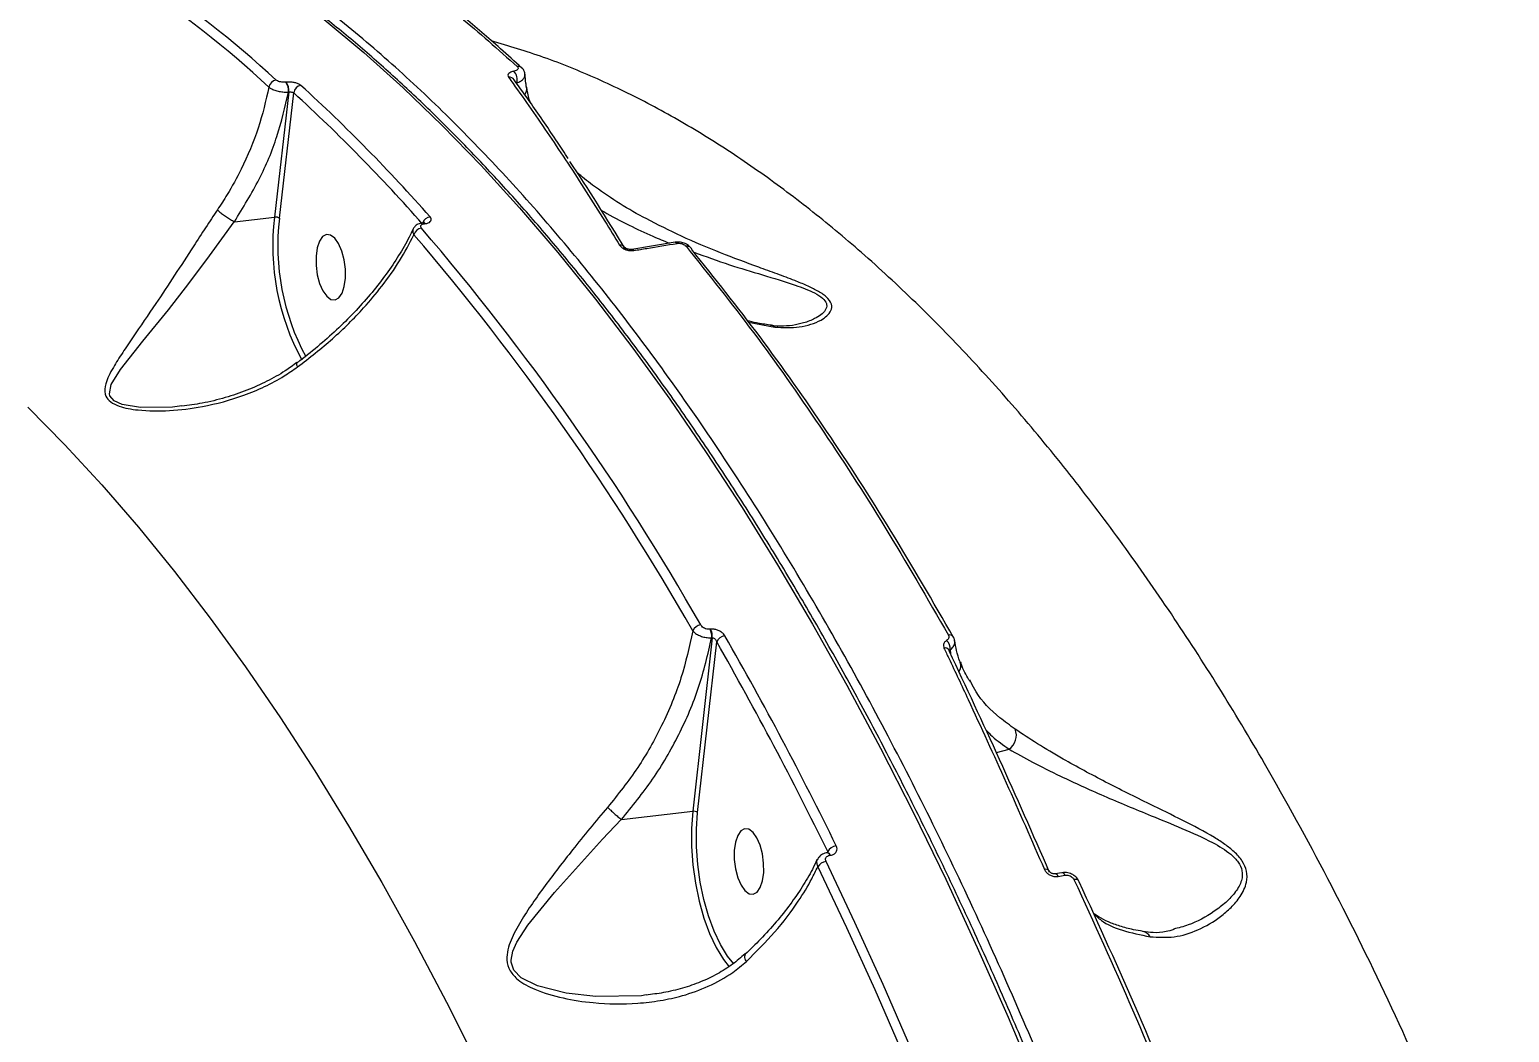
# Model space of a CAD drawing. Header units: millimetres. Extents: x -10881 to 8954, y -8695 to 5624.
# Drawn here: x 4748.3 to 4949.9, y -3046.2 to -2909.5 of the extents above; entities that cross this region are included whole.
import ezdxf

# ---------------------------------------------------------------- set-up
doc = ezdxf.new("R2010")
doc.units = ezdxf.units.MM
for name, color, linetype in [('DIKOM_ОБЪЕКТ', 7, 'Continuous'), ('DIKOM_РАЗМЕР_ЗОНА', 7, 'Continuous'), ('DIKOM_РАЗМЕР_ОБЪЕКТА', 7, 'Continuous')]:
    doc.layers.add(name, color=color, linetype=linetype)
doc.styles.add('style1', font='arial.ttf', dxfattribs={"width": 0.8})
doc.dimstyles.new('1-50', dxfattribs={"dimtxt": 300, "dimasz": 200, "dimexe": 100, "dimexo": 0, "dimgap": 100, "dimtad": 1, "dimtxsty": 'style1', "dimcen": 200, "dimclrd": 7, "dimclre": 7, "dimclrt": 7, "dimadec": 1, "dimazin": 2, "dimtfac": 1, "dimtmove": 0, "dimatfit": 2, "dimfxl": 0, "dimlwd": 25, "dimlwe": 18, "dimarcsym": 0})

# ---------------------------------------------------------------- blocks, each defined once
blk = doc.blocks.new('*D10')
at = {"layer": 'Defpoints', "color": 0, "transparency": 16777216}
for p in [(-7152.73, 2730.8), (7385.22, 911.28), (7385.22, -7693.77)]:
    blk.add_point(p, dxfattribs=at)
at = {"layer": 'DIKOM_РАЗМЕР_ОБЪЕКТА', "color": 7, "lineweight": 18, "transparency": 16777216}
for p, q in [((-7152.73, 2730.8), (-7152.73, -7793.77)), ((7385.22, 911.28), (7385.22, -7793.77))]:
    blk.add_line(p, q, dxfattribs=at)
at = {"layer": 'DIKOM_РАЗМЕР_ОБЪЕКТА', "color": 7, "lineweight": 25, "transparency": 16777216}
blk.add_line((-6952.73, -7693.77), (7185.22, -7693.77), dxfattribs=at)
at = {"layer": 'DIKOM_РАЗМЕР_ОБЪЕКТА', "color": 7, "transparency": 16777216}
for points in [[(-6952.73, -7660.43), (-6952.73, -7727.1), (-7152.73, -7693.77)], [(7185.22, -7660.43), (7185.22, -7727.1), (7385.22, -7693.77)]]:
    blk.add_solid(points, dxfattribs=at)
at = {"layer": 'DIKOM_РАЗМЕР_ОБЪЕКТА', "color": 7, "transparency": 16777216, "insert": (116.24, -7440.59), "char_height": 300, "attachment_point": 5, "style": 'style1'}
blk.add_mtext('14500', dxfattribs=at)
blk = doc.blocks.new('*D12')
at = {"layer": 'Defpoints', "color": 0, "transparency": 16777216}
for p in [(-9113.32, 3014.05), (8954.2, 2756.48), (8954.2, -8594.51)]:
    blk.add_point(p, dxfattribs=at)
at = {"layer": 'DIKOM_РАЗМЕР_ЗОНА', "color": 7, "lineweight": 18, "transparency": 16777216}
for p, q in [((-9113.32, 3014.05), (-9113.32, -8694.51)), ((8954.2, 2756.48), (8954.2, -8694.51))]:
    blk.add_line(p, q, dxfattribs=at)
at = {"layer": 'DIKOM_РАЗМЕР_ЗОНА', "color": 7, "lineweight": 25, "transparency": 16777216}
blk.add_line((-8913.32, -8594.51), (8754.2, -8594.51), dxfattribs=at)
at = {"layer": 'DIKOM_РАЗМЕР_ЗОНА', "color": 7, "transparency": 16777216}
for points in [[(-8913.32, -8561.18), (-8913.32, -8627.85), (-9113.32, -8594.51)], [(8754.2, -8561.18), (8754.2, -8627.85), (8954.2, -8594.51)]]:
    blk.add_solid(points, dxfattribs=at)
at = {"layer": 'DIKOM_РАЗМЕР_ЗОНА', "color": 7, "transparency": 16777216, "insert": (-79.56, -8341.34), "char_height": 300, "attachment_point": 5, "style": 'style1'}
blk.add_mtext('18000', dxfattribs=at)

msp = doc.modelspace()

# ---------------------------------------------------------------- linework, layer by layer
at = {"layer": 'DIKOM_ОБЪЕКТ', "color": 7, "linetype": 'Continuous', "lineweight": 15}
for p, q in [((4815.345, -2914.712), (4815.332, -2914.7)), ((4783.583, -2917.997), (4781.628, -2935.05)), ((4782.293, -2935.209), (4784.253, -2918.118)), ((4783.236, -2916.661), (4783.187, -2916.667)), ((4783.534, -2918.002), (4783.583, -2917.997)), ((4776.164, -2935.681), (4781.628, -2935.05)), ((4801.919, -2935.817), (4801.848, -2935.825)), ((4802.098, -2935.952), (4802.169, -2935.944)), ((4836.237, -2938.483), (4830.328, -2939.462)), ((4836.228, -2938.496), (4836.24, -2938.494)), ((4846.247, -2949.391), (4849.804, -2950.044)), ((4849.173, -2949.774), (4849.239, -2949.785)), ((4841.286, -2992.382), (4838.632, -3016.047)), ((4839.297, -3016.206), (4841.904, -2992.968)), ((4841.077, -2991.228), (4841.005, -2991.236)), ((4841.215, -2992.39), (4841.286, -2992.382)), ((4873.742, -2994.032), (4873.752, -2994.537)), ((4876.566, -2998.475), (4876.382, -2998.13)), ((4880.015, -3008.035), (4881.751, -3007.578)), ((4828.904, -3017.17), (4838.632, -3016.047)), ((4857.017, -3021.706), (4856.968, -3021.712)), ((4857.035, -3021.535), (4856.969, -3021.712)), ((4857.349, -3022.044), (4857.398, -3022.038)), ((4888.954, -3024.415), (4888.046, -3024.574)), ((4888.454, -3024.918), (4889.36, -3024.76))]:
    msp.add_line(p, q, dxfattribs=at)
at = {"layer": 'DIKOM_ОБЪЕКТ', "color": 7, "linetype": 'Continuous', "lineweight": 15, "flags": 128}
for points in [[(4788.408, -2908.117), (4793.802, -2912.61), (4799.166, -2917.428), (4804.496, -2922.567), (4809.788, -2928.022), (4815.037, -2933.789), (4820.238, -2939.863), (4825.388, -2946.239), (4830.482, -2952.912), (4835.515, -2959.876), (4840.484, -2967.124), (4845.384, -2974.652), (4850.211, -2982.452), (4854.961, -2990.519), (4859.631, -2998.844), (4864.215, -3007.422), (4868.711, -3016.245), (4873.114, -3025.305), (4877.421, -3034.596), (4881.628, -3044.108), (4885.731, -3053.835)], [(4768.995, -2960.794), (4767.714, -2960.975), (4763.373, -2961.009), (4760.866, -2960.592), (4759.779, -2960.099), (4759.199, -2959.404), (4759.196, -2959.394), (4759.131, -2959.148), (4759.369, -2957.875), (4760.65, -2955.809), (4763.691, -2951.962), (4767.175, -2947.687), (4769.937, -2944.119), (4772.772, -2940.32), (4774.462, -2938.006), (4776.157, -2935.681), (4776.158, -2935.68), (4776.158, -2935.68)], [(4787.451, -2939.263), (4787.294, -2940.391), (4787.3, -2941.64), (4787.467, -2942.909), (4787.783, -2944.095), (4788.221, -2945.103), (4788.747, -2945.849), (4789.317, -2946.275), (4789.886, -2946.345), (4790.407, -2946.054), (4790.838, -2945.426), (4791.144, -2944.51), (4791.301, -2943.382), (4791.295, -2942.133), (4791.127, -2940.864), (4790.812, -2939.678), (4790.373, -2938.671), (4789.848, -2937.924), (4789.278, -2937.498), (4788.709, -2937.428), (4788.188, -2937.719), (4787.757, -2938.347), (4787.451, -2939.263)], [(4748.002, -2960.977), (4753.071, -2966.107), (4758.099, -2971.552), (4763.079, -2977.307), (4768.008, -2983.365), (4772.882, -2989.722), (4777.695, -2996.372), (4782.443, -3003.307), (4787.122, -3010.523), (4791.727, -3018.012), (4796.254, -3025.768), (4800.699, -3033.782), (4805.058, -3042.048), (4809.327, -3050.558)], [(4874.197, -2992.369), (4874.168, -2992.276), (4874.152, -2992.245)], [(4873.623, -2994.259), (4873.608, -2994.149), (4873.585, -2994.086)], [(4832.269, -3041.067), (4831.631, -3041.185), (4825.439, -3041.292), (4821.385, -3040.852), (4817.483, -3039.849), (4815.26, -3038.732), (4814.25, -3037.681), (4813.9, -3036.628), (4813.887, -3036.333), (4814.115, -3035.093), (4814.653, -3033.893), (4816.169, -3031.563), (4819.783, -3027.107), (4823.867, -3022.56), (4826.349, -3019.866), (4828.901, -3017.171), (4828.902, -3017.17), (4828.902, -3017.17)], [(4838.632, -3016.047), (4838.464, -3018.399), (4838.468, -3020.857), (4838.646, -3023.364), (4838.992, -3025.86), (4839.498, -3028.288), (4840.154, -3030.591), (4840.942, -3032.715), (4841.845, -3034.61), (4842.843, -3036.232), (4843.62, -3037.226)], [(4844.223, -3036.841), (4843.38, -3035.778), (4842.414, -3034.205), (4841.538, -3032.367), (4840.773, -3030.307), (4840.138, -3028.074), (4839.647, -3025.72), (4839.311, -3023.3), (4839.139, -3020.869), (4839.134, -3018.486), (4839.297, -3016.206)], [(4844.455, -3020.26), (4844.298, -3021.388), (4844.304, -3022.637), (4844.471, -3023.906), (4844.787, -3025.093), (4845.225, -3026.1), (4845.751, -3026.847), (4846.321, -3027.273), (4846.89, -3027.343), (4847.411, -3027.052), (4847.842, -3026.423), (4848.148, -3025.508), (4848.304, -3024.38), (4848.299, -3023.131), (4848.131, -3021.862), (4847.816, -3020.675), (4847.377, -3019.668), (4846.852, -3018.921), (4846.281, -3018.495), (4845.713, -3018.425), (4845.192, -3018.716), (4844.761, -3019.345), (4844.455, -3020.26)], [(4885.923, -3094.113), (4882.6, -3084.648), (4879.182, -3075.332), (4875.671, -3066.17), (4872.071, -3057.168), (4868.382, -3048.334), (4864.608, -3039.673), (4860.751, -3031.192), (4856.814, -3022.895)], [(4855.675, -3023.609), (4859.603, -3031.888), (4863.452, -3040.351), (4867.217, -3048.992), (4870.898, -3057.807), (4874.491, -3066.788), (4877.994, -3075.93), (4881.404, -3085.226), (4884.72, -3094.671)], [(4891.294, -3025.642), (4891.27, -3025.561), (4891.225, -3025.49), (4891.159, -3025.43), (4891.075, -3025.384), (4890.974, -3025.351), (4890.859, -3025.333), (4890.732, -3025.331), (4890.597, -3025.344)]]:
    msp.add_lwpolyline(points, dxfattribs=at)
at = {"layer": 'DIKOM_ОБЪЕКТ', "color": 7, "linetype": 'Continuous', "lineweight": 15}
for centre, radius, start, end in [((4680.506, -3026.295), 148.15, 47.35377, 65.6379), ((4681.257, -3025.586), 148.478, 47.35377, 65.6379), ((4782.024, -2917.529), 1.169, 98.73519, 169.82859), ((4813.624, -2916.805), 0.816, 34.95255, 96.26351), ((4813.062, -2916.301), 1.653, 343.77027, 43.23289), ((4814.852, -2915.246), 0.727, 48.68341, 100.56184), ((4781.814, -2917.736), 1.74, 351.20673, 37.92552), ((4781.863, -2917.731), 1.74, 351.20673, 37.92552), ((4785.413, -2918.26), 1.169, 98.6252, 173.0431), ((4629.922, -3087.234), 228.95, 41.34465, 47.61728), ((4630.539, -3086.624), 229.496, 41.34465, 47.61728), ((4814.636, -2917.553), 1.373, 323.78932, 9.64532), ((4813.8, -2938.966), 32.409, 173.05974, 208.67208), ((4813.802, -2938.951), 31.731, 173.22758, 208.3792), ((4801.836, -2937.775), 1.232, 98.10708, 165.20144), ((4537.903, -3162.626), 347.385, 29.67372, 40.60013), ((4803.012, -2936.245), 1.237, 98.28404, 160.13548), ((4801.854, -2936.121), 0.297, 34.83858, 90.64859), ((4801.927, -2936.112), 0.295, 34.73292, 91.66375), ((4537.468, -3163.032), 346.618, 29.67372, 40.60013), ((4836.232, -2938.833), 0.339, 35.81117, 88.59414), ((4828.754, -2939.621), 0.766, 33.70413, 96.74578), ((4830.349, -2939.787), 0.323, 34.82126, 94.42803), ((4837.866, -2939.704), 0.696, 42.52371, 102.02131), ((4837.935, -2939.598), 0.574, 13.39181, 39.36803), ((4848.983, -2951.089), 1.33, 51.8525, 78.89168), ((4839.896, -2992.044), 1.404, 96.71088, 154.28823), ((4839.205, -2992.159), 2.024, 353.46067, 27.15226), ((4839.276, -2992.151), 2.024, 353.46067, 27.15226), ((4843.177, -2993.507), 1.383, 96.26072, 157.0555), ((4415.141, -3237.3), 491.757, 26.02497, 29.79221), ((4415.245, -3237.048), 492.93, 26.02497, 29.79221), ((4872.335, -2993.856), 1.418, 352.85118, 50.48809), ((4873.64, -2992.648), 0.652, 38.19174, 104.65345), ((4873.02, -2994.448), 0.672, 32.58538, 102.16365), ((4873.713, -2996.217), 1.46, 326.14619, 18.98415), ((4880.492, -3005.713), 2.251, 304.01512, 22.40272), ((4838.766, -3016.963), 0.925, 54.94816, 98.33679), ((4858.34, -3022.247), 1.486, 95.63944, 151.38601), ((4856.977, -3024.42), 1.534, 96.10153, 148.08995), ((4856.907, -3022.167), 0.459, 15.50348, 82.34885), ((4856.959, -3022.159), 0.456, 15.38594, 82.9841), ((4886.728, -3024.584), 0.635, 34.89647, 104.52516), ((4887.996, -3025.05), 0.476, 16.00314, 84.50524), ((4888.897, -3024.894), 0.481, 16.17831, 83.08413), ((4899.695, -3033.895), 1.492, 30.07967, 78.10115)]:
    msp.add_arc(centre, radius, start, end, dxfattribs=at)
for points, knots in [([(4946.938, -3340.042), (4946.837, -3338.041), (4946.543, -3332.241), (4945.95, -3322.618), (4945.112, -3311.174), (4944.132, -3299.72), (4943.014, -3288.266), (4941.757, -3276.818), (4940.363, -3265.387), (4938.833, -3253.981), (4937.168, -3242.608), (4935.369, -3231.277), (4933.438, -3219.996), (4931.375, -3208.774), (4929.183, -3197.62), (4926.864, -3186.541), (4924.418, -3175.545), (4921.848, -3164.643), (4919.155, -3153.84), (4916.342, -3143.146), (4913.411, -3132.569), (4910.364, -3122.116), (4907.203, -3111.796), (4903.931, -3101.615), (4900.55, -3091.582), (4897.062, -3081.705), (4893.471, -3071.99), (4889.778, -3062.445), (4885.987, -3053.078), (4882.1, -3043.894), (4878.12, -3034.902), (4874.051, -3026.107), (4869.895, -3017.517), (4865.655, -3009.138), (4861.335, -3000.975), (4856.937, -2993.037), (4852.465, -2985.327), (4847.922, -2977.852), (4843.312, -2970.618), (4838.638, -2963.631), (4833.903, -2956.894), (4829.111, -2950.415), (4824.265, -2944.196), (4819.369, -2938.244), (4814.427, -2932.562), (4809.442, -2927.156), (4804.417, -2922.029), (4799.358, -2917.185), (4794.266, -2912.627), (4789.147, -2908.361), (4784.004, -2904.388), (4778.84, -2900.712), (4773.661, -2897.336), (4768.469, -2894.263), (4763.27, -2891.496), (4758.066, -2889.033), (4752.863, -2886.89), (4748.123, -2885.183), (4745.121, -2884.331), (4743.85, -2883.971)], [0, 0, 0, 0, 0.009352, 0.0271207, 0.0448898, 0.0626588, 0.0804277, 0.0981966, 0.1159654, 0.1337343, 0.1515032, 0.1692722, 0.1870413, 0.2048104, 0.2225797, 0.2403492, 0.2581188, 0.2758886, 0.2936587, 0.3114291, 0.3291997, 0.3469707, 0.364742, 0.3825137, 0.4002858, 0.4180584, 0.4358315, 0.4536051, 0.4713793, 0.4891541, 0.5069295, 0.5247056, 0.5424824, 0.56026, 0.5780384, 0.5958176, 0.6135977, 0.6313787, 0.6491606, 0.6669434, 0.6847271, 0.7025116, 0.720297, 0.7380832, 0.7558699, 0.7736572, 0.7914447, 0.809232, 0.8270189, 0.8448047, 0.8625888, 0.8803707, 0.8981494, 0.9159239, 0.9336934, 0.9514566, 0.9692125, 0.9869601, 1, 1, 1, 1]), ([(4943.778, -3479.623), (4944.251, -3475.502), (4945.323, -3466.165), (4946.668, -3451.302), (4947.818, -3435.041), (4948.642, -3418.492), (4949.145, -3401.584), (4949.316, -3384.359), (4949.145, -3366.822), (4948.628, -3349.106), (4947.774, -3331.471), (4946.598, -3313.977), (4945.115, -3296.636), (4943.308, -3279.247), (4941.166, -3261.736), (4938.684, -3244.152), (4935.856, -3226.508), (4932.698, -3208.941), (4929.258, -3191.711), (4925.559, -3174.863), (4921.614, -3158.4), (4917.379, -3142.132), (4912.832, -3125.991), (4907.978, -3110.031), (4902.812, -3094.27), (4897.369, -3078.834), (4891.731, -3063.949), (4885.926, -3049.647), (4879.964, -3035.919), (4873.779, -3022.605), (4867.34, -3009.654), (4860.66, -2997.117), (4853.738, -2985.015), (4846.625, -2973.449), (4839.425, -2962.588), (4832.167, -2952.444), (4824.861, -2942.999), (4817.422, -2934.14), (4809.817, -2925.84), (4802.065, -2918.139), (4794.168, -2911.061), (4786.185, -2904.669), (4777.808, -2898.758), (4769.06, -2893.446), (4759.958, -2888.917), (4752.136, -2885.701), (4747.365, -2884.39), (4745.623, -2883.912)], [0, 0, 0, 0, 0.0172859, 0.0391596, 0.0610708, 0.0830962, 0.1051599, 0.1276636, 0.1502083, 0.1728772, 0.1955881, 0.2174618, 0.239373, 0.2613984, 0.2834621, 0.3059658, 0.3285104, 0.3511794, 0.3738903, 0.3957637, 0.4176747, 0.4396998, 0.4617632, 0.4842667, 0.506811, 0.5294797, 0.5521903, 0.5740639, 0.595975, 0.6180003, 0.6400639, 0.6625675, 0.685112, 0.7077809, 0.7304916, 0.7523652, 0.7742763, 0.7963016, 0.8183652, 0.8408688, 0.8634133, 0.8860822, 0.9087929, 0.9342775, 0.9597622, 0.9853063, 1, 1, 1, 1]), ([(4783.385, -2891.588), (4786.005, -2893.095), (4791.25, -2896.112), (4799.1, -2901.546), (4806.938, -2907.591), (4812.124, -2912.217), (4814.719, -2914.532)], [0, 0, 0, 0, 0.2489045, 0.498243, 0.7488998, 1, 1, 1, 1]), ([(4815.328, -2914.735), (4814.369, -2913.848), (4811.716, -2911.396), (4807.336, -2907.697), (4802.195, -2903.616), (4797.031, -2899.841), (4791.852, -2896.377), (4787.464, -2893.658), (4784.801, -2892.213), (4783.871, -2891.709)], [0, 0, 0, 0, 0.0928416, 0.2567437, 0.4207062, 0.5846883, 0.7484815, 0.912197, 1, 1, 1, 1]), ([(4994.763, -3396.592), (4995.055, -3390.461), (4995.642, -3378.167), (4995.985, -3359.394), (4995.93, -3340.379), (4995.461, -3322.296), (4994.67, -3305.226), (4993.631, -3289.212), (4992.288, -3273.144), (4990.63, -3256.953), (4988.649, -3240.684), (4986.337, -3224.349), (4983.705, -3208.078), (4980.819, -3192.277), (4977.709, -3176.987), (4974.389, -3162.166), (4970.783, -3147.482), (4966.886, -3132.938), (4962.716, -3118.628), (4958.257, -3104.515), (4953.518, -3090.657), (4947.881, -3075.4), (4941.24, -3058.971), (4933.478, -3041.642), (4925.258, -3025.071), (4917.49, -3010.939), (4910.325, -2999.009), (4903.879, -2989.043), (4897.267, -2979.569), (4890.459, -2970.552), (4883.473, -2962.031), (4876.312, -2954.024), (4869.03, -2946.601), (4861.779, -2939.907), (4854.588, -2933.924), (4847.448, -2928.605), (4840.237, -2923.856), (4832.955, -2919.681), (4825.644, -2916.129), (4818.377, -2913.169), (4813.566, -2911.736), (4811.192, -2911.029)], [0, 0, 0, 0, 0.0290093, 0.0581619, 0.0873867, 0.1167572, 0.1409802, 0.165245, 0.1896367, 0.2140713, 0.2389999, 0.2639747, 0.289091, 0.3142551, 0.3377179, 0.3612203, 0.3850343, 0.4088483, 0.4328318, 0.4568153, 0.4811252, 0.5054802, 0.5389038, 0.5725657, 0.6063476, 0.640372, 0.6641992, 0.6880682, 0.7120632, 0.7361003, 0.7606187, 0.7851814, 0.8098784, 0.8346201, 0.8580237, 0.8814651, 0.9051993, 0.9289336, 0.9528253, 0.976717, 1, 1, 1, 1]), ([(4783.187, -2916.667), (4783.118, -2916.672), (4782.945, -2916.687), (4782.639, -2916.668), (4782.312, -2916.604), (4782.025, -2916.503), (4781.906, -2916.416), (4781.847, -2916.373)], [0, 0, 0, 0, 0.1422682, 0.3570915, 0.5715532, 0.7857145, 1, 1, 1, 1]), ([(4814.266, -2915.168), (4814.12, -2915.205), (4813.827, -2915.28), (4813.55, -2915.473), (4813.405, -2915.715), (4813.49, -2915.897), (4813.535, -2915.993)], [0, 0, 0, 0, 0.2322168, 0.4640132, 0.7140228, 1, 1, 1, 1]), ([(4813.535, -2915.993), (4813.74, -2916.277), (4814.763, -2917.695), (4817.438, -2921.482), (4821.597, -2927.635), (4825.628, -2933.922), (4827.995, -2937.772), (4828.664, -2938.86)], [0, 0, 0, 0, 0.0413727, 0.2068702, 0.5381497, 0.8694287, 1, 1, 1, 1]), ([(4814.719, -2914.532), (4814.743, -2914.557), (4814.824, -2914.641), (4814.858, -2914.791), (4814.768, -2914.955), (4814.572, -2915.09), (4814.368, -2915.142), (4814.266, -2915.168)], [0, 0, 0, 0, 0.10435259, 0.34535876, 0.57594223, 0.78774883, 1, 1, 1, 1]), ([(4821.673, -2927.058), (4821.185, -2926.314), (4819.495, -2923.737), (4817.028, -2920.152), (4815.065, -2917.432), (4814.28, -2916.343)], [0, 0, 0, 0, 0.1957086, 0.6780969, 1, 1, 1, 1]), ([(4814.649, -2916.763), (4814.845, -2916.687), (4815.237, -2916.535), (4815.612, -2916.169), (4815.793, -2915.831), (4815.752, -2915.627), (4815.74, -2915.569)], [0, 0, 0, 0, 0.2913874, 0.582518, 0.8798185, 1, 1, 1, 1]), ([(4815.756, -2915.571), (4815.759, -2915.544), (4815.773, -2915.361), (4815.618, -2915.049), (4815.457, -2914.785), (4815.333, -2914.702), (4815.331, -2914.7)], [0, 0, 0, 0, 0.0801024, 0.543193, 0.9933722, 1, 1, 1, 1]), ([(4815.977, -2917.325), (4815.947, -2917.151), (4815.852, -2916.583), (4815.816, -2915.972), (4815.792, -2915.549)], [0, 0, 0, 0, 0.3076091, 1, 1, 1, 1]), ([(4780.873, -2917.323), (4780.444, -2919.19), (4779.576, -2922.971), (4777.483, -2927.887), (4775.48, -2931.576), (4774.304, -2933.374), (4773.854, -2934.062)], [0, 0, 0, 0, 0.3247084, 0.657479, 0.869005, 1, 1, 1, 1]), ([(4776.164, -2935.681), (4777.347, -2933.768), (4779.661, -2930.024), (4782.15, -2924.03), (4783.069, -2920.028), (4783.534, -2918.002)], [0, 0, 0, 0, 0.3403182, 0.6660488, 1, 1, 1, 1]), ([(4780.873, -2917.323), (4780.991, -2917.413), (4781.227, -2917.594), (4781.796, -2917.816), (4782.446, -2917.966), (4783.054, -2918.025), (4783.397, -2918.009), (4783.534, -2918.002)], [0, 0, 0, 0, 0.2142525, 0.4283241, 0.6427324, 0.8576152, 1, 1, 1, 1]), ([(4785.238, -2917.104), (4785.149, -2917.039), (4784.97, -2916.907), (4784.541, -2916.754), (4784.051, -2916.659), (4783.595, -2916.631), (4783.338, -2916.652), (4783.236, -2916.661)], [0, 0, 0, 0, 0.2150376, 0.4299703, 0.6447112, 0.8592201, 1, 1, 1, 1]), ([(4783.583, -2917.997), (4783.617, -2917.994), (4783.703, -2917.986), (4783.855, -2917.992), (4784.019, -2918.018), (4784.163, -2918.061), (4784.223, -2918.099), (4784.253, -2918.118)], [0, 0, 0, 0, 0.1407275, 0.3551897, 0.5699448, 0.7849277, 1, 1, 1, 1]), ([(4816.494, -2919.432), (4816.445, -2919.29), (4816.213, -2918.619), (4816.107, -2917.895), (4816.023, -2917.325)], [0, 0, 0, 0, 0.2126471, 1, 1, 1, 1]), ([(4829.479, -2939.463), (4826.924, -2935.278), (4824.368, -2931.09), (4821.883, -2927.486), (4821.882, -2927.485)], [0, 0, 0, 0, 0.9995163, 1, 1, 1, 1]), ([(4832.293, -2935.256), (4832.149, -2935.185), (4830.742, -2934.489), (4828.258, -2932.955), (4825.186, -2930.908), (4823.542, -2929.542), (4822.847, -2928.966)], [0, 0, 0, 0, 0.03946837, 0.38671047, 0.74097271, 1, 1, 1, 1]), ([(4773.854, -2934.062), (4773.315, -2934.873), (4772.228, -2936.51), (4770.267, -2939.53), (4767.973, -2943.052), (4765.182, -2947.251), (4762.81, -2950.719), (4760.908, -2953.535), (4759.555, -2955.674), (4758.585, -2957.552), (4758.429, -2958.841), (4758.715, -2959.662), (4759.237, -2960.285), (4760.728, -2960.992), (4763.478, -2961.485), (4767.363, -2961.505), (4772.257, -2960.904), (4777.579, -2959.467), (4781.9, -2957.475), (4784.175, -2955.898), (4784.774, -2955.483)], [0, 0, 0, 0, 0.0440626, 0.0889571, 0.1624871, 0.2382061, 0.3352462, 0.385054, 0.435258, 0.4935501, 0.5321339, 0.5402075, 0.5665588, 0.5927386, 0.6382706, 0.7076003, 0.7787225, 0.8710031, 0.9660344, 1, 1, 1, 1]), ([(4773.854, -2934.062), (4773.871, -2934.079), (4773.94, -2934.145), (4774.143, -2934.325), (4774.53, -2934.632), (4775.075, -2935.02), (4775.651, -2935.394), (4775.989, -2935.584), (4776.158, -2935.68)], [0, 0, 0, 0, 0.0380911, 0.1491952, 0.3618972, 0.5745983, 0.7872992, 1, 1, 1, 1]), ([(4826.003, -2933.982), (4826.172, -2934.09), (4827.387, -2934.866), (4829.826, -2936.107), (4832.834, -2937.538), (4834.721, -2938.299), (4835.485, -2938.607)], [0, 0, 0, 0, 0.06120804, 0.43811485, 0.77244644, 1, 1, 1, 1]), ([(4776.158, -2935.68), (4776.16, -2935.68), (4776.161, -2935.681), (4776.164, -2935.681), (4776.164, -2935.681)], [0, 0, 0, 0, 0.612862, 1, 1, 1, 1]), ([(4782.293, -2935.209), (4782.285, -2935.201), (4782.267, -2935.186), (4782.213, -2935.149), (4782.114, -2935.102), (4781.957, -2935.06), (4781.786, -2935.04), (4781.68, -2935.047), (4781.628, -2935.05)], [0, 0, 0, 0, 0.07020258, 0.14141413, 0.35606168, 0.57070812, 0.78535405, 1, 1, 1, 1]), ([(4801.853, -2935.838), (4801.618, -2935.88), (4801.212, -2935.953), (4800.762, -2936.273), (4800.615, -2936.543), (4800.551, -2936.661)], [0, 0, 0, 0, 0.43632274, 0.75317781, 1, 1, 1, 1]), ([(4801.662, -2936.556), (4801.621, -2936.496), (4801.538, -2936.375), (4801.564, -2936.201), (4801.703, -2936.061), (4801.9, -2935.982), (4802.047, -2935.96), (4802.098, -2935.952)], [0, 0, 0, 0, 0.2288294, 0.4578465, 0.6785143, 0.8883618, 1, 1, 1, 1]), ([(4802.084, -2935.782), (4802.085, -2935.781), (4802.088, -2935.779), (4802.036, -2935.8), (4801.958, -2935.811), (4801.917, -2935.816)], [0, 0, 0, 0, 0.2216077, 0.5915153, 1, 1, 1, 1]), ([(4802.169, -2935.944), (4802.245, -2935.932), (4802.468, -2935.899), (4802.771, -2935.776), (4802.982, -2935.561), (4803.023, -2935.295), (4802.897, -2935.113), (4802.834, -2935.022)], [0, 0, 0, 0, 0.1082969, 0.3204328, 0.5430623, 0.7715679, 1, 1, 1, 1]), ([(4849.804, -2950.044), (4850.951, -2950.098), (4852.685, -2950.181), (4854.758, -2949.698), (4856.038, -2949.178), (4856.979, -2948.531), (4857.56, -2947.81), (4857.673, -2946.914), (4856.973, -2945.94), (4855.669, -2945.088), (4854.17, -2944.364), (4852.332, -2943.608), (4850.134, -2942.788), (4846.754, -2941.566), (4842.364, -2939.926), (4837.17, -2937.77), (4833.881, -2936.075), (4832.293, -2935.256)], [0, 0, 0, 0, 0.1205262, 0.18236741, 0.24478429, 0.28944571, 0.33491045, 0.38151054, 0.42854455, 0.46954451, 0.50751203, 0.54641536, 0.6015604, 0.65725127, 0.7709511, 0.88932977, 1, 1, 1, 1]), ([(4800.511, -2936.657), (4800.339, -2937.036), (4799.795, -2938.241), (4798.589, -2940.303), (4796.913, -2942.814), (4794.972, -2945.314), (4792.804, -2947.767), (4790.43, -2950.154), (4787.853, -2952.442), (4785.938, -2954.027), (4784.843, -2954.81), (4784.717, -2954.899)], [0, 0, 0, 0, 0.0609081, 0.1931526, 0.3255876, 0.4582707, 0.5909151, 0.7220819, 0.8528019, 0.9831286, 1, 1, 1, 1]), ([(4784.774, -2955.483), (4786.399, -2954.219), (4789.689, -2951.66), (4793.434, -2947.904), (4796.436, -2944.329), (4798.803, -2940.987), (4800.028, -2938.642), (4800.645, -2937.461)], [0, 0, 0, 0, 0.230865, 0.4671749, 0.6265688, 0.8119918, 1, 1, 1, 1]), ([(4800.544, -2936.668), (4800.506, -2936.786), (4800.426, -2937.034), (4800.57, -2937.315), (4800.645, -2937.461)], [0, 0, 0, 0, 0.479139, 1, 1, 1, 1]), ([(4838.362, -2939.246), (4838.314, -2939.18), (4838.128, -2938.93), (4837.648, -2938.651), (4836.97, -2938.466), (4836.471, -2938.428), (4836.244, -2938.497), (4836.229, -2938.502)], [0, 0, 0, 0, 0.1111434, 0.4233412, 0.6926678, 0.9794304, 1, 1, 1, 1]), ([(4828.664, -2938.86), (4828.77, -2938.993), (4828.945, -2939.213), (4829.406, -2939.464), (4829.861, -2939.6), (4830.288, -2939.639), (4830.517, -2939.613), (4830.614, -2939.602)], [0, 0, 0, 0, 0.3038664, 0.5023335, 0.7017042, 0.8732905, 1, 1, 1, 1]), ([(4830.323, -2939.462), (4830.303, -2939.465), (4830.25, -2939.475), (4830.117, -2939.478), (4829.95, -2939.461), (4829.779, -2939.42), (4829.623, -2939.36), (4829.487, -2939.285), (4829.4, -2939.209), (4829.397, -2939.202), (4829.395, -2939.199)], [0, 0, 0, 0, 0.0596542, 0.160843, 0.2668027, 0.3720108, 0.4908069, 0.6310315, 0.8130233, 1, 1, 1, 1]), ([(4830.614, -2939.602), (4831.201, -2939.507), (4833.159, -2939.192), (4835.128, -2938.864), (4836.506, -2938.635)], [0, 0, 0, 0, 0.2996328, 1, 1, 1, 1]), ([(4836.506, -2938.635), (4836.561, -2938.627), (4836.7, -2938.609), (4836.963, -2938.624), (4837.26, -2938.7), (4837.538, -2938.838), (4837.656, -2938.958), (4837.721, -2939.024)], [0, 0, 0, 0, 0.1207619, 0.307548, 0.5229351, 0.737447, 1, 1, 1, 1]), ([(4837.721, -2939.024), (4840.8, -2942.88), (4846.967, -2950.602), (4856.001, -2963.446), (4864.885, -2977.138), (4870.609, -2987.053), (4873.475, -2992.018)], [0, 0, 0, 0, 0.2482771, 0.497233, 0.7482654, 1, 1, 1, 1]), ([(4874.197, -2992.369), (4871.375, -2987.479), (4865.722, -2977.687), (4856.896, -2964.064), (4847.837, -2951.166), (4841.611, -2943.369), (4838.493, -2939.465)], [0, 0, 0, 0, 0.24827533, 0.49723046, 0.74826413, 1, 1, 1, 1]), ([(4838.778, -2939.83), (4840.398, -2940.417), (4843.496, -2941.54), (4848.173, -2942.936), (4851.661, -2943.986), (4853.991, -2944.827), (4855.311, -2945.4), (4856.41, -2946.078), (4856.813, -2946.636), (4856.95, -2947.206), (4856.772, -2947.765), (4856.123, -2948.395), (4855.12, -2948.98), (4854.185, -2949.377), (4853.499, -2949.52), (4853.378, -2949.546)], [0, 0, 0, 0, 0.16622621, 0.31784583, 0.47198523, 0.52257588, 0.57416251, 0.63019144, 0.68519478, 0.69568056, 0.76127147, 0.82262668, 0.88531336, 0.97982365, 1, 1, 1, 1]), ([(4849.176, -2949.765), (4848.533, -2949.677), (4847.414, -2949.524), (4846.481, -2949.285), (4846.084, -2949.183)], [0, 0, 0, 0, 0.57403118, 1, 1, 1, 1]), ([(4853.379, -2949.561), (4853.261, -2949.598), (4852.672, -2949.783), (4851.445, -2949.911), (4850.164, -2949.947), (4849.387, -2949.808), (4849.24, -2949.782)], [0, 0, 0, 0, 0.1020118, 0.5076044, 0.9073303, 1, 1, 1, 1]), ([(4784.688, -2954.874), (4784.161, -2955.263), (4782.863, -2956.221), (4780.581, -2957.484), (4777.858, -2958.713), (4774.894, -2959.703), (4771.914, -2960.452), (4769.922, -2960.706), (4768.998, -2960.823)], [0, 0, 0, 0, 0.11500036, 0.28292037, 0.45932265, 0.64266539, 0.8342909, 1, 1, 1, 1]), ([(4784.774, -2955.483), (4784.755, -2955.435), (4784.702, -2955.294), (4784.659, -2955.078), (4784.657, -2954.921), (4784.723, -2954.916), (4784.728, -2954.915)], [0, 0, 0, 0, 0.1672816, 0.4859134, 0.962589, 1, 1, 1, 1]), ([(4841.005, -2991.236), (4840.905, -2991.24), (4840.705, -2991.248), (4840.385, -2991.166), (4840.093, -2991.025), (4839.865, -2990.844), (4839.773, -2990.709), (4839.732, -2990.649)], [0, 0, 0, 0, 0.20396626, 0.40801179, 0.61352174, 0.82653603, 1, 1, 1, 1]), ([(4838.63, -2991.435), (4838.166, -2993.587), (4837.225, -2997.949), (4834.606, -3004.233), (4831.264, -3010.211), (4828.447, -3013.731), (4827.021, -3015.513)], [0, 0, 0, 0, 0.2536071, 0.5139755, 0.7539728, 1, 1, 1, 1]), ([(4828.904, -3017.17), (4830.376, -3015.369), (4833.359, -3011.721), (4836.869, -3005.607), (4839.672, -2999.107), (4840.696, -2994.648), (4841.215, -2992.39)], [0, 0, 0, 0, 0.2419679, 0.4901394, 0.7417769, 1, 1, 1, 1]), ([(4838.63, -2991.435), (4838.717, -2991.53), (4838.912, -2991.745), (4839.384, -2992.035), (4839.976, -2992.264), (4840.618, -2992.401), (4841.016, -2992.394), (4841.215, -2992.39)], [0, 0, 0, 0, 0.1700403, 0.3808029, 0.5866976, 0.7931146, 1, 1, 1, 1]), ([(4843.027, -2992.132), (4842.963, -2992.039), (4842.821, -2991.831), (4842.468, -2991.552), (4842.02, -2991.335), (4841.532, -2991.21), (4841.228, -2991.222), (4841.077, -2991.228)], [0, 0, 0, 0, 0.1741801, 0.38958297, 0.5958005, 0.79787923, 1, 1, 1, 1]), ([(4841.286, -2992.382), (4841.328, -2992.381), (4841.379, -2992.381), (4841.483, -2992.411), (4841.601, -2992.476), (4841.741, -2992.618), (4841.846, -2992.788), (4841.886, -2992.912), (4841.904, -2992.968)], [0, 0, 0, 0, 0.1445064, 0.1754817, 0.3625593, 0.5710204, 0.8046785, 1, 1, 1, 1]), ([(4873.237, -2992.762), (4873.128, -2992.838), (4872.909, -2992.992), (4872.775, -2993.324), (4872.797, -2993.603), (4872.863, -2993.757), (4872.878, -2993.791)], [0, 0, 0, 0, 0.3053848, 0.6114671, 0.9125837, 1, 1, 1, 1]), ([(4873.475, -2992.018), (4873.491, -2992.049), (4873.547, -2992.161), (4873.566, -2992.364), (4873.471, -2992.599), (4873.315, -2992.708), (4873.237, -2992.762)], [0, 0, 0, 0, 0.1085438, 0.3983746, 0.6996392, 1, 1, 1, 1]), ([(4873.742, -2994.032), (4873.889, -2993.904), (4874.182, -2993.649), (4874.374, -2993.195), (4874.332, -2992.905), (4874.315, -2992.788)], [0, 0, 0, 0, 0.3747209, 0.74956973, 1, 1, 1, 1]), ([(4874.319, -2992.788), (4874.319, -2992.742), (4874.32, -2992.55), (4874.216, -2992.382), (4874.137, -2992.254)], [0, 0, 0, 0, 0.2432125, 1, 1, 1, 1]), ([(4875.097, -2995.742), (4875.084, -2995.71), (4874.862, -2995.154), (4874.582, -2994.205), (4874.43, -2993.23), (4874.36, -2992.778)], [0, 0, 0, 0, 0.0312161, 0.5507831, 1, 1, 1, 1]), ([(4872.878, -2993.791), (4873.097, -2994.254), (4874.194, -2996.564), (4877.025, -3002.604), (4881.373, -3012.104), (4884.836, -3020.012), (4886.569, -3023.969)], [0, 0, 0, 0, 0.0480628, 0.2403225, 0.6198794, 1, 1, 1, 1]), ([(4873.601, -2994.162), (4873.599, -2994.153), (4873.591, -2994.109), (4873.638, -2994.06), (4873.707, -2994.042), (4873.742, -2994.032)], [0, 0, 0, 0, 0.1129498, 0.5465298, 1, 1, 1, 1]), ([(4887.274, -3024.366), (4885.003, -3019.186), (4880.456, -3008.812), (4875.903, -2999.114), (4873.623, -2994.259)], [0, 0, 0, 0, 0.4993566, 1, 1, 1, 1]), ([(4876.511, -2998.46), (4876.434, -2998.346), (4875.918, -2997.586), (4875.465, -2996.665), (4875.192, -2995.816), (4875.156, -2995.705)], [0, 0, 0, 0, 0.1323478, 0.8862968, 1, 1, 1, 1]), ([(4882.573, -3004.855), (4881.872, -3004.34), (4879.815, -3002.831), (4877.692, -3000.728), (4876.783, -2998.91), (4876.566, -2998.475)], [0, 0, 0, 0, 0.2825747, 0.828555, 1, 1, 1, 1]), ([(4878.589, -3004.961), (4878.871, -3005.252), (4879.799, -3006.208), (4880.95, -3007.016), (4881.751, -3007.578)], [0, 0, 0, 0, 0.3042599, 1, 1, 1, 1]), ([(4900.987, -3033.147), (4902.071, -3033.213), (4904.272, -3033.348), (4907.522, -3032.314), (4910.137, -3030.814), (4912.045, -3029.172), (4913.335, -3027.654), (4914.174, -3025.984), (4914.248, -3024.276), (4913.615, -3022.807), (4912.504, -3021.58), (4911.169, -3020.533), (4908.877, -3019.054), (4905.404, -3017.253), (4900.369, -3014.802), (4895.831, -3012.554), (4891.929, -3010.49), (4888.78, -3008.736), (4885.487, -3006.777), (4883.554, -3005.502), (4882.573, -3004.855)], [0, 0, 0, 0, 0.0820687, 0.1664748, 0.2508371, 0.2940036, 0.3376005, 0.3839912, 0.4157853, 0.4428447, 0.469835, 0.4939799, 0.5187256, 0.588613, 0.6603826, 0.7589133, 0.8094734, 0.8604908, 0.9291629, 1, 1, 1, 1]), ([(4881.751, -3007.578), (4882.779, -3008.154), (4884.869, -3009.324), (4889.226, -3011.515), (4894.651, -3013.98), (4900.301, -3016.307), (4905.33, -3018.361), (4909.061, -3020.007), (4911.71, -3021.578), (4913.064, -3022.938), (4913.627, -3024.209), (4913.484, -3025.643), (4912.636, -3027.107), (4911.317, -3028.5), (4909.159, -3030.118), (4906.751, -3031.47), (4904.835, -3031.934), (4904.163, -3032.097)], [0, 0, 0, 0, 0.0818758, 0.1665048, 0.2840208, 0.4049605, 0.4813817, 0.5590859, 0.6100461, 0.6373612, 0.6644513, 0.6971917, 0.741076, 0.7909261, 0.8408687, 0.9441804, 1, 1, 1, 1]), ([(4827.021, -3015.513), (4826.213, -3016.466), (4824.583, -3018.387), (4821.699, -3021.976), (4818.424, -3026.237), (4815.579, -3030.273), (4813.998, -3033.167), (4813.393, -3034.922), (4813.213, -3036.35), (4813.626, -3037.813), (4814.969, -3039.252), (4817.454, -3040.571), (4820.97, -3041.588), (4825.707, -3042.303), (4830.178, -3042.361), (4834.226, -3041.889), (4837.471, -3041.18), (4840.828, -3039.974), (4843.755, -3038.365), (4845.338, -3037.017), (4845.946, -3036.499)], [0, 0, 0, 0, 0.0563553, 0.113614, 0.210372, 0.309985, 0.3619812, 0.3883029, 0.4153394, 0.4457393, 0.4741002, 0.5167989, 0.5802339, 0.6452969, 0.7405621, 0.7894789, 0.8388462, 0.8993621, 0.9613629, 1, 1, 1, 1]), ([(4827.021, -3015.513), (4827.066, -3015.555), (4827.198, -3015.676), (4827.5, -3015.951), (4827.944, -3016.346), (4828.46, -3016.797), (4828.755, -3017.046), (4828.902, -3017.17)], [0, 0, 0, 0, 0.08731044, 0.25361618, 0.50241081, 0.75120541, 1, 1, 1, 1]), ([(4828.902, -3017.17), (4828.902, -3017.17), (4828.902, -3017.17), (4828.903, -3017.17), (4828.904, -3017.17), (4828.904, -3017.17)], [0, 0, 0, 0, 0.3773373, 0.8876012, 1, 1, 1, 1]), ([(4857.398, -3022.038), (4857.494, -3022.022), (4857.736, -3021.979), (4858.048, -3021.802), (4858.265, -3021.51), (4858.333, -3021.149), (4858.24, -3020.895), (4858.194, -3020.768)], [0, 0, 0, 0, 0.1407799, 0.3552888, 0.5700297, 0.7849624, 1, 1, 1, 1]), ([(4855.569, -3022.635), (4855.366, -3023.077), (4854.804, -3024.301), (4853.585, -3026.344), (4851.949, -3028.74), (4850.042, -3031.132), (4848, -3033.41), (4846.494, -3034.85), (4845.786, -3035.527)], [0, 0, 0, 0, 0.1023815, 0.2836603, 0.4664438, 0.6506017, 0.8357919, 1, 1, 1, 1]), ([(4855.606, -3022.657), (4855.605, -3022.658), (4855.512, -3022.781), (4855.5, -3023.117), (4855.617, -3023.445), (4855.675, -3023.609)], [0, 0, 0, 0, 0.0031615, 0.5013703, 1, 1, 1, 1]), ([(4856.97, -3021.712), (4856.969, -3021.712), (4856.74, -3021.712), (4856.33, -3021.874), (4855.853, -3022.202), (4855.7, -3022.511), (4855.636, -3022.639)], [0, 0, 0, 0, 0.0012799, 0.3942998, 0.7497756, 1, 1, 1, 1]), ([(4856.814, -3022.895), (4856.783, -3022.81), (4856.722, -3022.64), (4856.768, -3022.399), (4856.912, -3022.203), (4857.121, -3022.084), (4857.284, -3022.055), (4857.349, -3022.044)], [0, 0, 0, 0, 0.2142855, 0.4284468, 0.6429085, 0.8577318, 1, 1, 1, 1]), ([(4857.117, -3021.681), (4857.116, -3021.685), (4857.113, -3021.69), (4857.04, -3021.701), (4857.012, -3021.705)], [0, 0, 0, 0, 0.6273782, 1, 1, 1, 1]), ([(4857.035, -3021.535), (4857.053, -3021.581), (4857.076, -3021.637), (4857.065, -3021.687), (4857.062, -3021.697)], [0, 0, 0, 0, 0.8044933, 1, 1, 1, 1]), ([(4845.946, -3036.499), (4847.271, -3035.187), (4849.952, -3032.531), (4852.827, -3028.714), (4854.654, -3025.718), (4855.41, -3024.156), (4855.675, -3023.609)], [0, 0, 0, 0, 0.3181952, 0.6439666, 0.8752526, 1, 1, 1, 1]), ([(4886.569, -3023.969), (4886.639, -3024.096), (4886.779, -3024.35), (4887.158, -3024.663), (4887.605, -3024.871), (4888.058, -3024.96), (4888.328, -3024.931), (4888.454, -3024.918)], [0, 0, 0, 0, 0.2131431, 0.4264747, 0.630601, 0.8289228, 1, 1, 1, 1]), ([(4888.04, -3024.572), (4888.018, -3024.577), (4887.964, -3024.588), (4887.832, -3024.582), (4887.673, -3024.546), (4887.519, -3024.481), (4887.39, -3024.395), (4887.3, -3024.307), (4887.256, -3024.24), (4887.252, -3024.225), (4887.25, -3024.221)], [0, 0, 0, 0, 0.0948651, 0.2371407, 0.3679823, 0.5055396, 0.638043, 0.781515, 0.9373427, 1, 1, 1, 1]), ([(4891.25, -3025.564), (4891.228, -3025.505), (4891.128, -3025.239), (4890.745, -3024.848), (4890.127, -3024.494), (4889.483, -3024.343), (4889.105, -3024.419), (4888.961, -3024.448)], [0, 0, 0, 0, 0.0708909, 0.3187614, 0.5753453, 0.8380726, 1, 1, 1, 1]), ([(4889.36, -3024.76), (4889.444, -3024.751), (4889.624, -3024.731), (4889.919, -3024.784), (4890.208, -3024.91), (4890.455, -3025.104), (4890.549, -3025.264), (4890.597, -3025.344)], [0, 0, 0, 0, 0.1798431, 0.3800933, 0.581207, 0.7906976, 1, 1, 1, 1]), ([(4890.597, -3025.344), (4893.283, -3031.213), (4898.665, -3042.968), (4906.295, -3061.655), (4913.621, -3081.049), (4918.155, -3094.582), (4920.426, -3101.359)], [0, 0, 0, 0, 0.248104, 0.4969539, 0.7480901, 1, 1, 1, 1]), ([(4921.08, -3101.546), (4918.848, -3094.88), (4914.376, -3081.529), (4907.106, -3062.247), (4899.457, -3043.478), (4894.018, -3031.594), (4891.294, -3025.642)], [0, 0, 0, 0, 0.2481019, 0.4969506, 0.748088, 1, 1, 1, 1]), ([(4900.007, -3032.414), (4899.564, -3032.341), (4898.405, -3032.15), (4896.819, -3031.714), (4895.247, -3031.133), (4894.033, -3030.52), (4893.475, -3030.093), (4893.23, -3029.905)], [0, 0, 0, 0, 0.1406639, 0.3674318, 0.5943719, 0.8216601, 1, 1, 1, 1]), ([(4893.23, -3029.905), (4893.572, -3030.261), (4894.488, -3031.213), (4897.052, -3032.337), (4899.666, -3032.875), (4900.987, -3033.147)], [0, 0, 0, 0, 0.2279639, 0.6100287, 1, 1, 1, 1]), ([(4904.188, -3032.173), (4903.842, -3032.271), (4902.905, -3032.537), (4901.52, -3032.645), (4900.475, -3032.497), (4900.017, -3032.432)], [0, 0, 0, 0, 0.2472979, 0.6698495, 1, 1, 1, 1]), ([(4845.759, -3035.486), (4845.201, -3035.97), (4844.027, -3036.987), (4841.994, -3038.253), (4839.719, -3039.354), (4837.245, -3040.188), (4834.752, -3040.794), (4833.069, -3040.998), (4832.279, -3041.095)], [0, 0, 0, 0, 0.1505487, 0.3167254, 0.4891664, 0.6653416, 0.8429157, 1, 1, 1, 1]), ([(4845.946, -3036.499), (4845.932, -3036.47), (4845.874, -3036.357), (4845.768, -3036.097), (4845.7, -3035.767), (4845.783, -3035.628), (4845.823, -3035.561)], [0, 0, 0, 0, 0.0679002, 0.2659514, 0.6451081, 1, 1, 1, 1])]:
    msp.add_open_spline(points, degree=3, knots=knots, dxfattribs=at)

# ---------------------------------------------------------------- dimensions: what is measured, and where the dimension line sits
at = {"layer": 'DIKOM_РАЗМЕР_ЗОНА'}
dim = msp.add_linear_dim(base=(8954.2, -8594.513), p1=(-9113.319, 3014.045), p2=(8954.2, 2756.48), text='18000', dimstyle='1-50', dxfattribs=at)
dim.commit()
dim.dimension.update_dxf_attribs({"geometry": '*D12', "text_midpoint": (-79.559, -8594.513), "dimtype": 160})
at = {"layer": 'DIKOM_РАЗМЕР_ОБЪЕКТА'}
dim = msp.add_linear_dim(base=(7385.217, -7693.766), p1=(-7152.73, 2730.795), p2=(7385.217, 911.281), text='14500', dimstyle='1-50', dxfattribs=at)
dim.commit()
dim.dimension.update_dxf_attribs({"geometry": '*D10', "text_midpoint": (116.244, -7693.766), "dimtype": 160})

doc.saveas('drawing.dxf')
